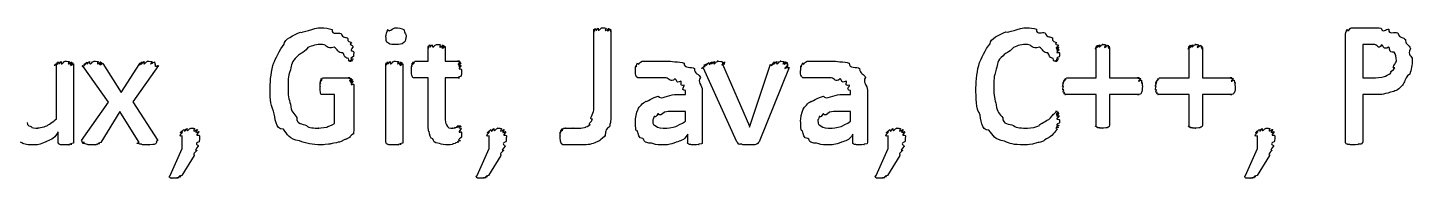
# Model space of a CAD drawing. Header units: millimetres. Extents: x 0 to 216, y 0 to 279.
# Drawn here: x 82.44 to 111.68, y 214.69 to 217.86 of the extents above; entities that cross this region are included whole.
import ezdxf

# ---------------------------------------------------------------- set-up
doc = ezdxf.new("R2010")
doc.units = ezdxf.units.MM
doc.layers.get('0').update_dxf_attribs({"linetype": 'CONTINUOUS'})

msp = doc.modelspace()

# ---------------------------------------------------------------- linework, layer by layer
at = {"color": 0}
for p, q in [((110.392, 217.86), (110.883, 217.86)), ((90.4325, 217.683), (90.4325, 217.683)), ((94.3942, 216.123), (94.3942, 217.804)), ((94.7579, 217.799), (94.7579, 216.035)), ((110.271, 215.451), (110.271, 217.722)), ((89.3258, 217.341), (89.3258, 217.341)), ((90.8981, 217.154), (90.8981, 217.463)), ((91.2566, 217.463), (91.2566, 217.154)), ((105.009, 216.801), (105.009, 217.446)), ((105.29, 217.446), (105.29, 216.801)), ((106.969, 216.801), (106.969, 217.446)), ((107.25, 217.446), (107.25, 216.801)), ((110.888, 217.507), (110.634, 217.507)), ((110.634, 217.507), (110.634, 216.801)), ((83.0531, 215.941), (83.0531, 217.099)), ((83.4111, 217.099), (83.4111, 215.445)), ((84.1484, 216.289), (83.6027, 217.06)), ((84.0274, 217.104), (84.4187, 216.493)), ((84.4187, 216.493), (84.8099, 217.104)), ((85.2068, 217.06), (84.661, 216.294)), ((90.0081, 215.445), (90.0081, 217.099)), ((90.3661, 217.099), (90.3661, 215.445)), ((90.6226, 217.154), (90.8981, 217.154)), ((91.2566, 217.154), (91.5596, 217.154)), ((97.4178, 215.456), (96.7066, 217.022)), ((97.1144, 217.093), (97.6824, 215.781)), ((97.6933, 215.781), (98.1287, 217.093)), ((98.5202, 217.022), (97.8916, 215.456)), ((98.4871, 217.099), (98.4871, 217.099)), ((111.345, 217.165), (111.345, 217.165)), ((111.682, 217.193), (111.682, 217.193)), ((88.67, 216.801), (89.2433, 216.801)), ((90.8981, 216.801), (90.617, 216.801)), ((90.8981, 215.908), (90.8981, 216.801)), ((91.5596, 216.801), (91.2566, 216.801)), ((91.2566, 216.801), (91.2566, 216.029)), ((104.386, 216.801), (105.009, 216.801)), ((105.29, 216.801), (105.913, 216.801)), ((106.346, 216.801), (106.969, 216.801)), ((107.25, 216.801), (107.873, 216.801)), ((110.634, 216.801), (110.883, 216.801)), ((88.918, 216.449), (88.6478, 216.449)), ((88.918, 215.837), (88.918, 216.449)), ((89.3258, 216.663), (89.3258, 215.704)), ((96.1044, 216.449), (96.3306, 216.449)), ((96.3306, 216.449), (96.3306, 216.537)), ((96.6886, 216.542), (96.6886, 215.445)), ((99.5923, 216.449), (99.8181, 216.449)), ((99.8181, 216.449), (99.8181, 216.537)), ((100.177, 216.542), (100.177, 215.445)), ((105.009, 216.449), (104.386, 216.449)), ((105.009, 215.798), (105.009, 216.449)), ((105.913, 216.449), (105.29, 216.449)), ((105.29, 216.449), (105.29, 215.798)), ((105.985, 216.625), (105.985, 216.625)), ((106.969, 216.449), (106.346, 216.449)), ((106.969, 215.798), (106.969, 216.449)), ((107.873, 216.449), (107.25, 216.449)), ((107.25, 216.449), (107.25, 215.798)), ((107.944, 216.625), (107.944, 216.625)), ((110.883, 216.449), (110.634, 216.449)), ((110.634, 216.449), (110.634, 215.456)), ((83.5752, 215.484), (84.1484, 216.289)), ((84.3911, 216.096), (83.9833, 215.44)), ((84.799, 215.44), (84.3911, 216.096)), ((84.661, 216.294), (85.1902, 215.484)), ((96.3306, 216.096), (96.0935, 216.096)), ((96.3306, 215.886), (96.3306, 216.096)), ((99.8181, 216.096), (99.5811, 216.096)), ((99.8181, 215.886), (99.8181, 216.096)), ((104.231, 215.914), (104.231, 215.914)), ((83.0862, 215.445), (83.0862, 215.666)), ((85.707, 215.313), (85.707, 215.578)), ((86.0707, 215.578), (86.0707, 215.578)), ((91.6037, 215.66), (91.6037, 215.66)), ((92.1865, 215.313), (92.1865, 215.578)), ((92.5505, 215.578), (92.5505, 215.578)), ((96.3799, 215.445), (96.3799, 215.616)), ((97.6824, 215.781), (97.6877, 215.76)), ((97.6877, 215.76), (97.6933, 215.781)), ((99.8679, 215.445), (99.8679, 215.616)), ((100.612, 215.313), (100.612, 215.578)), ((100.976, 215.578), (100.976, 215.578)), ((108.414, 215.313), (108.414, 215.578)), ((108.778, 215.578), (108.778, 215.578)), ((85.4534, 214.745), (85.707, 215.313)), ((91.9332, 214.745), (92.1865, 215.313)), ((100.358, 214.745), (100.612, 215.313)), ((108.161, 214.745), (108.414, 215.313)), ((85.955, 215.164), (85.6961, 214.74)), ((92.4348, 215.164), (92.1755, 214.74)), ((100.86, 215.164), (100.601, 214.74)), ((108.663, 215.164), (108.403, 214.74))]:
    msp.add_line(p, q, dxfattribs=at)
for points in [[(88.2015, 217.766), (88.2371, 217.741), (88.4784, 217.86), (88.6368, 217.86)], [(88.6368, 217.86), (88.7155, 217.86), (88.798, 217.846), (88.8683, 217.821)], [(90.0522, 217.821), (90.0698, 217.741), (90.1418, 217.86), (90.2229, 217.86)], [(90.2229, 217.86), (90.231, 217.86), (90.358, 217.846), (90.3884, 217.821)], [(94.3998, 217.827), (94.4051, 217.727), (94.4178, 217.839), (94.433, 217.843)], [(94.433, 217.843), (94.4344, 217.738), (94.4658, 217.854), (94.488, 217.854)], [(94.488, 217.854), (94.4785, 217.741), (94.5388, 217.86), (94.5762, 217.86)], [(94.5762, 217.86), (94.5487, 217.86), (94.6369, 217.857), (94.6587, 217.854)], [(94.6587, 217.854), (94.5956, 217.738), (94.7043, 217.85), (94.7194, 217.843)], [(94.7194, 217.843), (94.6256, 217.727), (94.7431, 217.833), (94.7469, 217.827)], [(103.101, 217.771), (103.139, 217.741), (103.379, 217.86), (103.542, 217.86)], [(103.542, 217.86), (103.605, 217.86), (103.68, 217.848), (103.746, 217.827)], [(110.309, 217.827), (110.322, 217.741), (110.362, 217.86), (110.392, 217.86)], [(110.883, 217.86), (110.847, 217.86), (110.982, 217.857), (111.026, 217.854)], [(111.026, 217.854), (111.053, 217.734), (111.122, 217.84), (111.186, 217.827)], [(87.8597, 217.512), (87.8554, 217.62), (88.0692, 217.707), (88.2015, 217.766)], [(88.8683, 217.821), (88.8587, 217.694), (89.0062, 217.771), (89.0612, 217.738)], [(89.0612, 217.738), (89.0901, 217.631), (89.1674, 217.673), (89.2044, 217.634)], [(89.2044, 217.634), (89.1674, 217.554), (89.2722, 217.565), (89.2874, 217.54)], [(90.0081, 217.683), (90.0081, 217.69), (90.0218, 217.795), (90.0522, 217.821)], [(90.0522, 217.54), (90.0081, 217.554), (90.0081, 217.613), (90.0081, 217.683)], [(90.4325, 217.683), (90.4074, 217.558), (90.4159, 217.57), (90.3827, 217.545)], [(90.3884, 217.821), (90.4074, 217.694), (90.4325, 217.752), (90.4325, 217.683)], [(94.3942, 217.804), (94.3942, 217.712), (94.3956, 217.818), (94.3998, 217.827)], [(94.7469, 217.827), (94.754, 217.712), (94.7579, 217.81), (94.7579, 217.799)], [(102.765, 217.523), (102.76, 217.628), (102.971, 217.716), (103.101, 217.771)], [(103.746, 217.827), (103.737, 217.701), (103.872, 217.782), (103.928, 217.749)], [(103.928, 217.749), (103.969, 217.639), (104.038, 217.685), (104.082, 217.644)], [(104.082, 217.644), (104.057, 217.558), (104.156, 217.57), (104.176, 217.545)], [(110.271, 217.722), (110.271, 217.697), (110.283, 217.804), (110.309, 217.827)], [(111.186, 217.827), (111.177, 217.705), (111.31, 217.785), (111.373, 217.749)], [(111.373, 217.749), (111.424, 217.631), (111.494, 217.667), (111.538, 217.612)], [(111.538, 217.612), (111.516, 217.525), (111.621, 217.497), (111.643, 217.424)], [(87.6392, 217.121), (87.6639, 217.168), (87.763, 217.405), (87.8597, 217.512)], [(88.3613, 217.441), (88.2414, 217.3), (88.1973, 217.333), (88.1352, 217.253)], [(88.67, 217.507), (88.5391, 217.507), (88.452, 217.485), (88.3613, 217.441)], [(88.9123, 217.452), (88.7483, 217.388), (88.7649, 217.507), (88.67, 217.507)], [(89.0944, 217.331), (89.002, 217.315), (88.9811, 217.414), (88.9123, 217.452)], [(89.2157, 217.209), (89.1053, 217.227), (89.1452, 217.286), (89.0944, 217.331)], [(89.2874, 217.54), (89.1963, 217.507), (89.3106, 217.492), (89.3149, 217.463)], [(89.3149, 217.463), (89.2073, 217.333), (89.3258, 217.396), (89.3258, 217.341)], [(89.3258, 217.341), (89.3258, 217.245), (89.323, 217.278), (89.3202, 217.253)], [(90.2173, 217.507), (90.0659, 217.507), (90.0811, 217.518), (90.0522, 217.54)], [(90.3827, 217.545), (90.3457, 217.507), (90.2974, 217.507), (90.2173, 217.507)], [(90.8981, 217.463), (90.8981, 217.363), (90.8995, 217.471), (90.9038, 217.479)], [(90.9038, 217.479), (90.9091, 217.377), (90.9204, 217.492), (90.9313, 217.496)], [(90.9313, 217.496), (90.9341, 217.386), (90.9645, 217.501), (90.9863, 217.501)], [(90.9863, 217.501), (90.9821, 217.388), (91.0414, 217.507), (91.0745, 217.507)], [(91.0745, 217.507), (91.0526, 217.507), (91.1408, 217.504), (91.1627, 217.501)], [(91.1627, 217.501), (91.0992, 217.386), (91.2068, 217.498), (91.2178, 217.496)], [(91.2178, 217.496), (91.1257, 217.377), (91.2414, 217.486), (91.2453, 217.479)], [(91.2453, 217.479), (91.1366, 217.363), (91.2566, 217.466), (91.2566, 217.463)], [(102.544, 217.127), (102.569, 217.176), (102.668, 217.416), (102.765, 217.523)], [(103.04, 217.27), (102.904, 217.157), (102.93, 217.102), (102.897, 216.989)], [(103.261, 217.446), (103.146, 217.308), (103.102, 217.347), (103.04, 217.27)], [(103.553, 217.507), (103.437, 217.507), (103.349, 217.486), (103.261, 217.446)], [(103.806, 217.452), (103.642, 217.388), (103.652, 217.507), (103.553, 217.507)], [(103.983, 217.331), (103.9, 217.315), (103.875, 217.414), (103.806, 217.452)], [(104.098, 217.209), (103.995, 217.227), (104.03, 217.286), (103.983, 217.331)], [(104.176, 217.545), (104.094, 217.507), (104.205, 217.501), (104.209, 217.49)], [(104.209, 217.49), (104.101, 217.366), (104.215, 217.466), (104.22, 217.452)], [(104.22, 217.452), (104.109, 217.337), (104.225, 217.419), (104.225, 217.396)], [(104.225, 217.396), (104.112, 217.297), (104.231, 217.355), (104.231, 217.331)], [(104.231, 217.331), (104.231, 217.238), (104.228, 217.27), (104.225, 217.248)], [(105.009, 217.446), (104.968, 217.355), (105.011, 217.46), (105.015, 217.468)], [(105.015, 217.468), (104.979, 217.375), (105.029, 217.486), (105.037, 217.49)], [(105.037, 217.49), (104.998, 217.381), (105.062, 217.497), (105.081, 217.501)], [(105.081, 217.501), (105.034, 217.388), (105.121, 217.507), (105.147, 217.507)], [(105.147, 217.507), (105.089, 217.507), (105.198, 217.504), (105.213, 217.501)], [(105.213, 217.501), (105.122, 217.381), (105.246, 217.493), (105.257, 217.49)], [(105.257, 217.49), (105.263, 217.375), (105.275, 217.479), (105.279, 217.468)], [(105.279, 217.468), (105.274, 217.355), (105.29, 217.453), (105.29, 217.446)], [(106.969, 217.446), (106.928, 217.355), (106.97, 217.46), (106.974, 217.468)], [(106.974, 217.468), (106.939, 217.375), (106.988, 217.486), (106.996, 217.49)], [(106.996, 217.49), (106.958, 217.381), (107.021, 217.497), (107.041, 217.501)], [(107.041, 217.501), (106.994, 217.388), (107.08, 217.507), (107.107, 217.507)], [(107.107, 217.507), (107.049, 217.507), (107.158, 217.504), (107.173, 217.501)], [(107.173, 217.501), (107.082, 217.381), (107.206, 217.493), (107.217, 217.49)], [(107.217, 217.49), (107.223, 217.375), (107.235, 217.479), (107.239, 217.468)], [(107.239, 217.468), (107.234, 217.355), (107.25, 217.453), (107.25, 217.446)], [(111.031, 217.496), (110.965, 217.388), (110.935, 217.507), (110.888, 217.507)], [(111.18, 217.452), (111.064, 217.377), (111.082, 217.492), (111.031, 217.496)], [(111.296, 217.347), (111.16, 217.331), (111.227, 217.43), (111.18, 217.452)], [(111.345, 217.165), (111.34, 217.234), (111.329, 217.299), (111.296, 217.347)], [(111.643, 217.424), (111.563, 217.264), (111.682, 217.277), (111.682, 217.193)], [(83.0531, 217.099), (82.9374, 217.007), (83.0545, 217.113), (83.0584, 217.121)], [(83.0584, 217.121), (83.0654, 217.022), (83.0763, 217.133), (83.0915, 217.138)], [(83.0915, 217.138), (83.0943, 217.033), (83.1247, 217.148), (83.1465, 217.148)], [(83.1465, 217.148), (83.1384, 217.036), (83.1977, 217.154), (83.2347, 217.154)], [(83.2347, 217.154), (83.2086, 217.154), (83.2954, 217.151), (83.3176, 217.148)], [(83.3176, 217.148), (83.2527, 217.033), (83.3561, 217.144), (83.367, 217.138)], [(83.367, 217.138), (83.2788, 217.022), (83.3921, 217.128), (83.4002, 217.121)], [(83.4002, 217.121), (83.2926, 217.007), (83.4111, 217.106), (83.4111, 217.099)], [(83.6747, 217.104), (83.5614, 217.013), (83.6799, 217.124), (83.6909, 217.132)], [(83.6027, 217.06), (83.5614, 216.991), (83.6747, 217.093), (83.6747, 217.104)], [(83.6909, 217.132), (83.6993, 217.033), (83.7198, 217.148), (83.7463, 217.148)], [(83.7463, 217.148), (83.7516, 217.036), (83.8041, 217.154), (83.8454, 217.154)], [(83.8454, 217.154), (83.8288, 217.154), (83.9114, 217.151), (83.9336, 217.148)], [(83.9336, 217.148), (83.8729, 217.033), (83.972, 217.146), (83.9833, 217.143)], [(83.9833, 217.143), (83.8951, 217.025), (84.0024, 217.133), (84.0109, 217.127)], [(84.0109, 217.127), (83.9089, 217.013), (84.0232, 217.115), (84.0274, 217.104)], [(84.8099, 217.104), (84.7947, 217.011), (84.8222, 217.118), (84.8265, 217.127)], [(84.8265, 217.127), (84.806, 217.025), (84.8431, 217.139), (84.854, 217.143)], [(84.854, 217.143), (84.8279, 217.033), (84.879, 217.148), (84.8981, 217.148)], [(84.8981, 217.148), (84.8678, 217.036), (84.9478, 217.154), (84.981, 217.154)], [(84.981, 217.154), (84.9383, 217.154), (85.047, 217.151), (85.0692, 217.148)], [(85.0692, 217.148), (84.9824, 217.033), (85.1076, 217.144), (85.1186, 217.138)], [(85.1186, 217.138), (85.1256, 217.018), (85.138, 217.118), (85.1352, 217.104)], [(85.1352, 217.104), (85.1214, 216.991), (85.1588, 217.078), (85.2068, 217.06)], [(87.5619, 216.603), (87.5619, 216.742), (87.5866, 216.966), (87.6392, 217.121)], [(87.9919, 216.972), (87.9327, 216.808), (87.9422, 216.749), (87.9422, 216.625)], [(88.1352, 217.253), (87.9987, 217.143), (88.0251, 217.083), (87.9919, 216.972)], [(89.2761, 217.154), (89.1632, 217.154), (89.2447, 217.172), (89.2157, 217.209)], [(89.2983, 217.165), (89.1826, 217.154), (89.2831, 217.154), (89.2761, 217.154)], [(89.3149, 217.198), (89.1963, 217.168), (89.305, 217.172), (89.2983, 217.165)], [(89.3202, 217.253), (89.2044, 217.198), (89.3177, 217.212), (89.3149, 217.198)], [(90.0081, 217.099), (90.0081, 217.007), (90.0095, 217.113), (90.0134, 217.121)], [(90.0134, 217.121), (90.019, 217.022), (90.0299, 217.133), (90.0409, 217.138)], [(90.0409, 217.138), (90.0437, 217.033), (90.074, 217.148), (90.0963, 217.148)], [(90.0963, 217.148), (90.092, 217.036), (90.1513, 217.154), (90.1845, 217.154)], [(90.1845, 217.154), (90.1622, 217.154), (90.2504, 217.151), (90.2727, 217.148)], [(90.2727, 217.148), (90.2092, 217.033), (90.3168, 217.144), (90.3277, 217.138)], [(90.3277, 217.138), (90.2353, 217.022), (90.351, 217.128), (90.3552, 217.121)], [(90.3552, 217.121), (90.2462, 217.007), (90.3661, 217.106), (90.3661, 217.099)], [(90.5454, 216.978), (90.5454, 216.951), (90.5468, 217.038), (90.551, 217.06)], [(90.5619, 216.84), (90.5454, 216.856), (90.5454, 216.914), (90.5454, 216.978)], [(90.551, 217.06), (90.5524, 216.995), (90.5577, 217.1), (90.5619, 217.115)], [(90.5619, 217.115), (90.5633, 217.025), (90.5757, 217.139), (90.5838, 217.143)], [(90.5838, 217.143), (90.5813, 217.036), (90.6074, 217.154), (90.6226, 217.154)], [(91.5596, 217.154), (91.4633, 217.154), (91.5719, 217.15), (91.5762, 217.143)], [(91.5762, 217.143), (91.4742, 217.025), (91.5885, 217.129), (91.5928, 217.115)], [(91.5928, 217.115), (91.4823, 216.995), (91.598, 217.083), (91.598, 217.06)], [(91.598, 217.06), (91.4852, 216.951), (91.6037, 217.011), (91.6037, 216.978)], [(91.6037, 216.978), (91.6037, 216.856), (91.5995, 216.869), (91.5928, 216.84)], [(95.2775, 216.956), (95.2775, 216.947), (95.2789, 217.033), (95.2832, 217.055)], [(95.2832, 217.055), (95.2885, 216.991), (95.3022, 217.099), (95.3216, 217.121)], [(95.3216, 217.121), (95.3244, 217.036), (95.3714, 217.154), (95.4155, 217.154)], [(95.4155, 217.154), (95.4126, 217.154), (95.5104, 217.154), (95.5696, 217.154)], [(95.5696, 217.154), (95.5312, 217.154), (95.691, 217.154), (95.7573, 217.154)], [(95.7573, 217.154), (95.7848, 217.154), (95.8963, 217.154), (95.9665, 217.154)], [(95.9665, 217.154), (95.9859, 217.154), (96.2106, 217.14), (96.3027, 217.115)], [(96.3027, 217.115), (96.2875, 216.984), (96.4681, 217.051), (96.5232, 217)], [(96.5232, 217), (96.5193, 216.881), (96.6241, 216.884), (96.6502, 216.807)], [(96.7066, 217.022), (96.6184, 216.963), (96.7423, 217.049), (96.7398, 217.06)], [(96.7341, 217.083), (96.7285, 216.995), (96.7479, 217.095), (96.7782, 217.099)], [(96.7398, 217.06), (96.7285, 216.984), (96.7341, 217.078), (96.7341, 217.083)], [(96.7782, 217.099), (96.7574, 217.011), (96.7948, 217.118), (96.828, 217.127)], [(96.828, 217.127), (96.8237, 217.025), (96.883, 217.139), (96.8939, 217.143)], [(96.8939, 217.143), (96.8498, 217.033), (96.9243, 217.148), (96.9437, 217.148)], [(96.9437, 217.148), (96.8897, 217.036), (96.9906, 217.154), (97.0209, 217.154)], [(97.0209, 217.154), (96.956, 217.154), (97.0869, 217.151), (97.1091, 217.148)], [(97.1367, 217.121), (97.0926, 217.007), (97.1063, 217.104), (97.1144, 217.093)], [(97.1091, 217.148), (97.1173, 217.033), (97.1476, 217.144), (97.1585, 217.138)], [(97.1585, 217.138), (97.1391, 217.022), (97.1614, 217.128), (97.1367, 217.121)], [(98.1287, 217.093), (98.1576, 217.007), (98.1756, 217.113), (98.1837, 217.121)], [(98.1837, 217.121), (98.1728, 217.022), (98.2003, 217.133), (98.2116, 217.138)], [(98.2116, 217.138), (98.195, 217.033), (98.2391, 217.148), (98.261, 217.148)], [(98.261, 217.148), (98.2391, 217.036), (98.3107, 217.154), (98.3439, 217.154)], [(98.3439, 217.154), (98.3008, 217.154), (98.3961, 217.151), (98.4155, 217.148)], [(98.4155, 217.148), (98.3382, 217.033), (98.4483, 217.146), (98.4596, 217.143)], [(98.4596, 217.143), (98.3601, 217.025), (98.4772, 217.133), (98.4814, 217.127)], [(98.4761, 217.049), (98.3601, 216.958), (98.4899, 217.033), (98.5202, 217.022)], [(98.4814, 217.066), (98.4814, 216.974), (98.4786, 217.056), (98.4761, 217.049)], [(98.4814, 217.127), (98.4843, 217.011), (98.4871, 217.11), (98.4871, 217.099)], [(98.4871, 217.083), (98.4843, 216.984), (98.4843, 217.073), (98.4814, 217.066)], [(98.4871, 217.099), (98.4843, 216.995), (98.4871, 217.089), (98.4871, 217.083)], [(98.7654, 216.956), (98.7654, 216.947), (98.7668, 217.033), (98.7707, 217.055)], [(98.7707, 217.055), (98.7764, 216.991), (98.7901, 217.099), (98.8095, 217.121)], [(98.8095, 217.121), (98.8123, 217.036), (98.8589, 217.154), (98.903, 217.154)], [(98.903, 217.154), (98.9005, 217.154), (98.9983, 217.154), (99.0575, 217.154)], [(99.0575, 217.154), (99.0191, 217.154), (99.1789, 217.154), (99.2449, 217.154)], [(99.2449, 217.154), (99.2724, 217.154), (99.3842, 217.154), (99.4544, 217.154)], [(99.4544, 217.154), (99.4738, 217.154), (99.6982, 217.14), (99.7906, 217.115)], [(99.7906, 217.115), (99.7754, 216.984), (99.9561, 217.051), (100.011, 217)], [(100.011, 217), (100.007, 216.881), (100.112, 216.884), (100.138, 216.807)], [(102.467, 216.592), (102.467, 216.746), (102.491, 216.972), (102.544, 217.127)], [(102.897, 216.989), (102.838, 216.815), (102.847, 216.753), (102.847, 216.614)], [(104.176, 217.154), (104.057, 217.154), (104.132, 217.172), (104.098, 217.209)], [(104.198, 217.165), (104.083, 217.154), (104.182, 217.154), (104.176, 217.154)], [(104.214, 217.198), (104.098, 217.168), (104.205, 217.172), (104.198, 217.165)], [(104.225, 217.248), (104.109, 217.198), (104.221, 217.212), (104.214, 217.198)], [(111.23, 216.9), (111.181, 216.9), (111.293, 216.972), (111.312, 217.016)], [(111.312, 217.016), (111.221, 216.991), (111.345, 217.113), (111.345, 217.165)], [(111.682, 217.193), (111.682, 217.066), (111.662, 216.975), (111.627, 216.884)], [(88.6202, 216.702), (88.6231, 216.643), (88.6273, 216.746), (88.6312, 216.757)], [(88.6202, 216.625), (88.6202, 216.595), (88.6202, 216.68), (88.6202, 216.702)], [(88.6312, 216.757), (88.6312, 216.669), (88.6382, 216.782), (88.6425, 216.79)], [(88.6425, 216.79), (88.6425, 216.683), (88.6587, 216.801), (88.67, 216.801)], [(89.2433, 216.801), (89.1604, 216.801), (89.2598, 216.797), (89.2708, 216.79)], [(89.2708, 216.79), (89.1826, 216.672), (89.2898, 216.779), (89.2983, 216.768)], [(89.2983, 216.768), (89.1963, 216.654), (89.3106, 216.747), (89.3149, 216.73)], [(89.3149, 216.73), (89.2073, 216.616), (89.3258, 216.688), (89.3258, 216.663)], [(90.617, 216.801), (90.5701, 216.801), (90.5757, 216.814), (90.5619, 216.84)], [(91.5928, 216.84), (91.4714, 216.801), (91.5734, 216.801), (91.5596, 216.801)], [(95.2775, 216.89), (95.2775, 216.881), (95.2775, 216.934), (95.2775, 216.956)], [(95.2941, 216.84), (95.2803, 216.841), (95.2803, 216.87), (95.2775, 216.89)], [(95.3163, 216.812), (95.2955, 216.815), (95.3011, 216.829), (95.2941, 216.84)], [(95.3438, 216.801), (95.3107, 216.801), (95.323, 216.804), (95.3163, 216.812)], [(95.4155, 216.801), (95.3354, 216.801), (95.3576, 216.801), (95.3438, 216.801)], [(95.5368, 216.801), (95.4017, 216.801), (95.4486, 216.801), (95.4155, 216.801)], [(95.7019, 216.801), (95.6151, 216.801), (95.5834, 216.801), (95.5368, 216.801)], [(95.9224, 216.801), (95.7432, 216.801), (95.7682, 216.801), (95.7019, 216.801)], [(96.1101, 216.785), (96.0162, 216.683), (95.9954, 216.801), (95.9224, 216.801)], [(96.2367, 216.735), (96.1182, 216.661), (96.1609, 216.774), (96.1101, 216.785)], [(96.3083, 216.652), (96.1842, 216.616), (96.2699, 216.713), (96.2367, 216.735)], [(96.6502, 216.807), (96.5701, 216.727), (96.6886, 216.642), (96.6886, 216.542)], [(98.7654, 216.89), (98.7654, 216.881), (98.7654, 216.934), (98.7654, 216.956)], [(98.782, 216.84), (98.7683, 216.841), (98.7683, 216.87), (98.7654, 216.89)], [(98.8039, 216.812), (98.7834, 216.815), (98.7887, 216.829), (98.782, 216.84)], [(98.8314, 216.801), (98.7986, 216.801), (98.8109, 216.804), (98.8039, 216.812)], [(98.903, 216.801), (98.8233, 216.801), (98.8452, 216.801), (98.8314, 216.801)], [(99.0244, 216.801), (98.8893, 216.801), (98.9362, 216.801), (98.903, 216.801)], [(99.1898, 216.801), (99.103, 216.801), (99.0713, 216.801), (99.0244, 216.801)], [(99.4103, 216.801), (99.2311, 216.801), (99.2558, 216.801), (99.1898, 216.801)], [(99.5976, 216.785), (99.5041, 216.683), (99.4833, 216.801), (99.4103, 216.801)], [(99.7246, 216.735), (99.6061, 216.661), (99.6488, 216.774), (99.5976, 216.785)], [(99.7962, 216.652), (99.6721, 216.616), (99.7574, 216.713), (99.7246, 216.735)], [(100.138, 216.807), (100.058, 216.727), (100.177, 216.642), (100.177, 216.542)], [(104.315, 216.625), (104.271, 216.595), (104.316, 216.68), (104.32, 216.702)], [(104.32, 216.702), (104.278, 216.639), (104.328, 216.742), (104.337, 216.757)], [(104.337, 216.757), (104.293, 216.669), (104.351, 216.782), (104.359, 216.79)], [(104.359, 216.79), (104.307, 216.683), (104.375, 216.801), (104.386, 216.801)], [(105.913, 216.801), (105.817, 216.801), (105.932, 216.797), (105.941, 216.79)], [(105.941, 216.79), (105.832, 216.669), (105.955, 216.771), (105.963, 216.757)], [(105.963, 216.757), (105.964, 216.639), (105.975, 216.724), (105.979, 216.702)], [(105.979, 216.702), (105.971, 216.595), (105.985, 216.654), (105.985, 216.625)], [(106.274, 216.625), (106.23, 216.595), (106.276, 216.68), (106.28, 216.702)], [(106.28, 216.702), (106.237, 216.639), (106.288, 216.742), (106.297, 216.757)], [(106.297, 216.757), (106.252, 216.669), (106.31, 216.782), (106.318, 216.79)], [(106.318, 216.79), (106.266, 216.683), (106.335, 216.801), (106.346, 216.801)], [(107.873, 216.801), (107.776, 216.801), (107.892, 216.797), (107.9, 216.79)], [(107.9, 216.79), (107.792, 216.669), (107.914, 216.771), (107.922, 216.757)], [(107.922, 216.757), (107.924, 216.639), (107.935, 216.724), (107.939, 216.702)], [(107.939, 216.702), (107.931, 216.595), (107.944, 216.654), (107.944, 216.625)], [(110.883, 216.801), (110.88, 216.801), (111.037, 216.809), (111.092, 216.829)], [(111.092, 216.829), (111.108, 216.837), (111.192, 216.87), (111.23, 216.9)], [(111.627, 216.884), (111.49, 216.764), (111.538, 216.713), (111.472, 216.647)], [(87.6335, 216.101), (87.5619, 216.25), (87.5619, 216.418), (87.5619, 216.603)], [(87.9422, 216.625), (87.9327, 216.422), (87.9588, 216.355), (87.9919, 216.245)], [(88.6259, 216.487), (88.6202, 216.504), (88.6202, 216.561), (88.6202, 216.625)], [(88.6478, 216.449), (88.6312, 216.449), (88.6326, 216.461), (88.6259, 216.487)], [(95.498, 216.311), (95.4938, 216.286), (95.6539, 216.393), (95.7573, 216.415)], [(95.7573, 216.415), (95.8176, 216.33), (95.975, 216.449), (96.1044, 216.449)], [(96.3306, 216.537), (96.2145, 216.551), (96.3221, 216.619), (96.3083, 216.652)], [(98.9859, 216.311), (98.9817, 216.286), (99.1415, 216.393), (99.2449, 216.415)], [(99.2449, 216.415), (99.3055, 216.33), (99.4625, 216.449), (99.5923, 216.449)], [(99.8181, 216.537), (99.7024, 216.551), (99.81, 216.619), (99.7962, 216.652)], [(102.538, 216.074), (102.467, 216.113), (102.467, 216.396), (102.467, 216.592)], [(102.847, 216.614), (102.838, 216.415), (102.864, 216.344), (102.897, 216.233)], [(104.32, 216.548), (104.271, 216.537), (104.315, 216.595), (104.315, 216.625)], [(104.337, 216.493), (104.278, 216.493), (104.323, 216.525), (104.32, 216.548)], [(104.359, 216.46), (104.293, 216.462), (104.344, 216.478), (104.337, 216.493)], [(104.386, 216.449), (104.307, 216.449), (104.366, 216.451), (104.359, 216.46)], [(105.935, 216.46), (105.814, 216.449), (105.92, 216.449), (105.913, 216.449)], [(105.963, 216.493), (105.949, 216.462), (105.946, 216.466), (105.935, 216.46)], [(105.979, 216.548), (105.964, 216.493), (105.97, 216.506), (105.963, 216.493)], [(105.985, 216.625), (105.971, 216.537), (105.982, 216.57), (105.979, 216.548)], [(106.28, 216.548), (106.23, 216.537), (106.274, 216.595), (106.274, 216.625)], [(106.297, 216.493), (106.237, 216.493), (106.282, 216.525), (106.28, 216.548)], [(106.318, 216.46), (106.252, 216.462), (106.303, 216.478), (106.297, 216.493)], [(106.346, 216.449), (106.266, 216.449), (106.325, 216.451), (106.318, 216.46)], [(107.895, 216.46), (107.774, 216.449), (107.88, 216.449), (107.873, 216.449)], [(107.922, 216.493), (107.909, 216.462), (107.906, 216.466), (107.895, 216.46)], [(107.939, 216.548), (107.924, 216.493), (107.929, 216.506), (107.922, 216.493)], [(107.944, 216.625), (107.931, 216.537), (107.942, 216.57), (107.939, 216.548)], [(111.224, 216.498), (111.045, 216.449), (111.015, 216.449), (110.883, 216.449)], [(111.472, 216.647), (111.358, 216.517), (111.324, 216.534), (111.224, 216.498)], [(87.8431, 215.721), (87.6572, 215.717), (87.6804, 215.954), (87.6335, 216.101)], [(87.9919, 216.245), (87.9987, 216.087), (88.0692, 216.046), (88.1242, 215.969)], [(94.3723, 215.93), (94.2756, 215.915), (94.3942, 216.042), (94.3942, 216.123)], [(95.2775, 215.897), (95.2775, 215.937), (95.2955, 216.069), (95.3326, 216.14)], [(95.3326, 216.14), (95.3548, 216.195), (95.4278, 216.267), (95.498, 216.311)], [(96.0935, 216.096), (95.9788, 216.096), (95.9474, 216.09), (95.8896, 216.079)], [(98.7654, 215.897), (98.7654, 215.937), (98.7834, 216.069), (98.8205, 216.14)], [(98.8205, 216.14), (98.8427, 216.195), (98.9157, 216.267), (98.9859, 216.311)], [(99.5811, 216.096), (99.4668, 216.096), (99.435, 216.09), (99.3771, 216.079)], [(102.897, 216.233), (102.904, 216.081), (102.975, 216.037), (103.034, 215.963)], [(104.104, 216.04), (104.061, 215.977), (104.162, 216.096), (104.181, 216.096)], [(104.181, 216.096), (104.09, 216.096), (104.199, 216.092), (104.203, 216.085)], [(104.203, 216.085), (104.101, 215.966), (104.215, 216.071), (104.22, 216.057)], [(82.4301, 215.859), (82.4301, 215.783), (82.4865, 215.792), (82.5239, 215.771)], [(82.8492, 215.792), (82.8629, 215.809), (82.9786, 215.875), (83.0531, 215.941)], [(88.1242, 215.969), (88.1133, 215.82), (88.2509, 215.838), (88.3281, 215.798)], [(88.3281, 215.798), (88.3846, 215.743), (88.4908, 215.743), (88.5871, 215.743)], [(88.7582, 215.765), (88.7705, 215.776), (88.8697, 215.806), (88.918, 215.837)], [(90.9204, 215.677), (90.8981, 215.646), (90.8981, 215.82), (90.8981, 215.908)], [(91.2566, 216.029), (91.2537, 215.838), (91.2675, 215.862), (91.2894, 215.815)], [(91.2894, 215.815), (91.3021, 215.743), (91.3585, 215.743), (91.4217, 215.743)], [(94.2287, 215.76), (94.2026, 215.765), (94.295, 215.789), (94.3169, 215.815)], [(94.3169, 215.815), (94.2509, 215.82), (94.361, 215.882), (94.3723, 215.93)], [(94.7579, 216.035), (94.754, 215.842), (94.7469, 215.85), (94.7251, 215.771)], [(95.3163, 215.682), (95.2775, 215.646), (95.2775, 215.816), (95.2775, 215.897)], [(95.6691, 215.985), (95.6373, 215.882), (95.6412, 215.937), (95.6412, 215.908)], [(95.6412, 215.908), (95.6373, 215.801), (95.6649, 215.816), (95.7132, 215.787)], [(95.7516, 216.046), (95.6744, 215.93), (95.6867, 216.01), (95.6691, 215.985)], [(95.8896, 216.079), (95.7474, 215.959), (95.7873, 216.06), (95.7516, 216.046)], [(96.1319, 215.776), (96.1443, 215.79), (96.26, 215.838), (96.3306, 215.886)], [(98.8039, 215.682), (98.7654, 215.646), (98.7654, 215.816), (98.7654, 215.897)], [(99.1567, 215.985), (99.1249, 215.882), (99.1291, 215.937), (99.1291, 215.908)], [(99.1291, 215.908), (99.1249, 215.801), (99.1528, 215.816), (99.2008, 215.787)], [(99.2396, 216.046), (99.1623, 215.93), (99.1747, 216.01), (99.1567, 215.985)], [(99.3771, 216.079), (99.2353, 215.959), (99.2752, 216.06), (99.2396, 216.046)], [(99.6199, 215.776), (99.6322, 215.79), (99.7479, 215.838), (99.8181, 215.886)], [(102.742, 215.699), (102.562, 215.699), (102.585, 215.926), (102.538, 216.074)], [(103.034, 215.963), (103.025, 215.816), (103.172, 215.834), (103.261, 215.798)], [(103.261, 215.798), (103.318, 215.743), (103.448, 215.743), (103.558, 215.743)], [(103.558, 215.743), (103.642, 215.743), (103.736, 215.761), (103.806, 215.798)], [(103.806, 215.798), (103.782, 215.816), (103.934, 215.875), (103.983, 215.919)], [(103.983, 215.919), (103.999, 215.904), (104.074, 216.003), (104.104, 216.04)], [(104.22, 215.798), (104.105, 215.765), (104.215, 215.771), (104.209, 215.76)], [(104.22, 216.057), (104.109, 215.941), (104.225, 216.027), (104.225, 216.002)], [(104.225, 215.848), (104.109, 215.794), (104.223, 215.812), (104.22, 215.798)], [(104.225, 216.002), (104.112, 215.893), (104.231, 215.95), (104.231, 215.914)], [(104.231, 215.914), (104.231, 215.831), (104.228, 215.865), (104.225, 215.848)], [(105.015, 215.776), (104.968, 215.772), (105.009, 215.79), (105.009, 215.798)], [(105.29, 215.798), (105.274, 215.772), (105.286, 215.783), (105.279, 215.776)], [(106.974, 215.776), (106.928, 215.772), (106.969, 215.79), (106.969, 215.798)], [(107.25, 215.798), (107.234, 215.772), (107.246, 215.783), (107.239, 215.776)], [(82.5239, 215.771), (82.5031, 215.743), (82.6036, 215.743), (82.6562, 215.743)], [(82.6562, 215.743), (82.6202, 215.743), (82.7857, 215.76), (82.8492, 215.792)], [(83.0862, 215.666), (82.9882, 215.478), (82.9098, 215.5), (82.8216, 215.456)], [(85.707, 215.578), (85.5927, 215.551), (85.7084, 215.644), (85.7127, 215.666)], [(85.7127, 215.666), (85.6036, 215.596), (85.7306, 215.704), (85.7458, 215.715)], [(85.7458, 215.715), (85.7539, 215.617), (85.7843, 215.733), (85.8061, 215.737)], [(85.8061, 215.737), (85.798, 215.624), (85.8559, 215.743), (85.889, 215.743)], [(85.889, 215.743), (85.8615, 215.743), (85.9441, 215.74), (85.9663, 215.737)], [(85.9663, 215.737), (85.9084, 215.617), (86.0118, 215.726), (86.0266, 215.715)], [(86.0266, 215.715), (85.9384, 215.596), (86.0517, 215.688), (86.0598, 215.666)], [(86.0598, 215.666), (85.9525, 215.551), (86.0707, 215.614), (86.0707, 215.578)], [(86.0707, 215.578), (86.0707, 215.47), (86.0668, 215.492), (86.0598, 215.456)], [(88.1793, 215.473), (87.9588, 215.503), (87.9341, 215.614), (87.8431, 215.721)], [(88.5871, 215.743), (88.5349, 215.743), (88.6989, 215.75), (88.7582, 215.765)], [(89.2485, 215.555), (89.1233, 215.481), (89.1727, 215.517), (89.1219, 215.495)], [(89.3092, 215.616), (89.1893, 215.518), (89.2817, 215.573), (89.2485, 215.555)], [(89.3258, 215.704), (89.3258, 215.567), (89.3202, 215.641), (89.3092, 215.616)], [(90.9973, 215.517), (90.9313, 215.518), (90.938, 215.614), (90.9204, 215.677)], [(91.1352, 215.418), (91.0001, 215.43), (91.0332, 215.473), (90.9973, 215.517)], [(91.4217, 215.743), (91.386, 215.743), (91.4619, 215.744), (91.477, 215.748)], [(91.477, 215.748), (91.4164, 215.754), (91.5046, 215.761), (91.5155, 215.765)], [(91.5155, 215.765), (91.4411, 215.765), (91.5402, 215.777), (91.5487, 215.781)], [(91.5487, 215.781), (91.4605, 215.776), (91.5681, 215.792), (91.5762, 215.792)], [(91.5762, 215.792), (91.4714, 215.776), (91.5829, 215.79), (91.5871, 215.787)], [(91.5871, 215.787), (91.4784, 215.772), (91.5928, 215.781), (91.5928, 215.771)], [(91.598, 215.544), (91.4784, 215.463), (91.5871, 215.492), (91.5762, 215.478)], [(91.5928, 215.771), (91.4823, 215.754), (91.598, 215.75), (91.598, 215.732)], [(91.598, 215.732), (91.4852, 215.599), (91.6037, 215.689), (91.6037, 215.66)], [(91.6037, 215.66), (91.6037, 215.523), (91.6009, 215.573), (91.598, 215.544)], [(92.1865, 215.578), (92.0722, 215.551), (92.1879, 215.644), (92.1921, 215.666)], [(92.1921, 215.666), (92.0831, 215.596), (92.2101, 215.704), (92.2253, 215.715)], [(92.2253, 215.715), (92.2334, 215.617), (92.2637, 215.733), (92.286, 215.737)], [(92.286, 215.737), (92.2775, 215.624), (92.3354, 215.743), (92.3685, 215.743)], [(92.3685, 215.743), (92.341, 215.743), (92.4235, 215.74), (92.4458, 215.737)], [(92.4458, 215.737), (92.3879, 215.617), (92.4913, 215.726), (92.5064, 215.715)], [(92.5064, 215.715), (92.4183, 215.596), (92.5311, 215.688), (92.5393, 215.666)], [(92.5393, 215.666), (92.432, 215.551), (92.5505, 215.614), (92.5505, 215.578)], [(92.5505, 215.578), (92.5505, 215.47), (92.5463, 215.492), (92.5393, 215.456)], [(93.6886, 215.655), (93.6914, 215.588), (93.6971, 215.693), (93.7052, 215.704)], [(93.6886, 215.578), (93.6886, 215.547), (93.6886, 215.635), (93.6886, 215.655)], [(93.6886, 215.511), (93.6886, 215.489), (93.6886, 215.551), (93.6886, 215.578)], [(93.6995, 215.462), (93.6914, 215.452), (93.6914, 215.492), (93.6886, 215.511)], [(93.7052, 215.704), (93.7066, 215.614), (93.7189, 215.728), (93.7274, 215.732)], [(93.7274, 215.732), (93.7218, 215.624), (93.7451, 215.743), (93.7602, 215.743)], [(93.7602, 215.743), (93.7465, 215.743), (93.7853, 215.743), (93.8043, 215.743)], [(93.8043, 215.743), (93.7839, 215.743), (93.8445, 215.743), (93.8706, 215.743)], [(93.8706, 215.743), (93.8389, 215.743), (93.9313, 215.743), (93.9641, 215.743)], [(93.9641, 215.743), (93.9091, 215.743), (94.0428, 215.743), (94.0911, 215.743)], [(94.0911, 215.743), (94.1296, 215.743), (94.1917, 215.748), (94.2287, 215.76)], [(94.6203, 215.567), (94.4933, 215.452), (94.5003, 215.467), (94.4164, 215.434)], [(94.7251, 215.771), (94.5956, 215.68), (94.6711, 215.622), (94.6203, 215.567)], [(95.432, 215.523), (95.3326, 215.523), (95.3452, 215.619), (95.3163, 215.682)], [(95.6137, 215.423), (95.432, 215.434), (95.4828, 215.478), (95.432, 215.523)], [(95.7132, 215.787), (95.7365, 215.743), (95.8356, 215.743), (95.928, 215.743)], [(95.928, 215.743), (95.9019, 215.743), (96.0684, 215.754), (96.1319, 215.776)], [(96.3799, 215.616), (96.2918, 215.463), (96.2258, 215.481), (96.1376, 215.445)], [(98.9196, 215.523), (98.8205, 215.523), (98.8328, 215.619), (98.8039, 215.682)], [(99.1016, 215.423), (98.9196, 215.434), (98.9707, 215.478), (98.9196, 215.523)], [(99.2008, 215.787), (99.2244, 215.743), (99.3235, 215.743), (99.4159, 215.743)], [(99.4159, 215.743), (99.3895, 215.743), (99.5564, 215.754), (99.6199, 215.776)], [(99.8679, 215.616), (99.7797, 215.463), (99.7133, 215.481), (99.6252, 215.445)], [(100.612, 215.578), (100.498, 215.551), (100.613, 215.644), (100.618, 215.666)], [(100.618, 215.666), (100.509, 215.596), (100.636, 215.704), (100.651, 215.715)], [(100.651, 215.715), (100.659, 215.617), (100.689, 215.733), (100.711, 215.737)], [(100.711, 215.737), (100.703, 215.624), (100.761, 215.743), (100.794, 215.743)], [(100.794, 215.743), (100.766, 215.743), (100.849, 215.74), (100.871, 215.737)], [(100.871, 215.737), (100.813, 215.617), (100.917, 215.726), (100.931, 215.715)], [(100.931, 215.715), (100.843, 215.596), (100.957, 215.688), (100.965, 215.666)], [(100.965, 215.666), (100.857, 215.551), (100.976, 215.614), (100.976, 215.578)], [(100.976, 215.578), (100.976, 215.47), (100.972, 215.492), (100.965, 215.456)], [(103.068, 215.467), (102.859, 215.492), (102.833, 215.596), (102.742, 215.699)], [(103.955, 215.517), (103.87, 215.441), (103.828, 215.453), (103.751, 215.429)], [(104.104, 215.627), (103.988, 215.511), (104.013, 215.553), (103.955, 215.517)], [(104.181, 215.715), (104.068, 215.588), (104.144, 215.667), (104.104, 215.627)], [(104.209, 215.76), (104.094, 215.743), (104.195, 215.733), (104.181, 215.715)], [(105.037, 215.76), (104.979, 215.757), (105.022, 215.768), (105.015, 215.776)], [(105.081, 215.748), (104.998, 215.75), (105.048, 215.755), (105.037, 215.76)], [(105.147, 215.743), (105.034, 215.743), (105.099, 215.744), (105.081, 215.748)], [(105.213, 215.748), (105.089, 215.743), (105.176, 215.743), (105.147, 215.743)], [(105.257, 215.76), (105.241, 215.75), (105.231, 215.751), (105.213, 215.748)], [(105.279, 215.776), (105.263, 215.757), (105.268, 215.762), (105.257, 215.76)], [(106.996, 215.76), (106.939, 215.757), (106.981, 215.768), (106.974, 215.776)], [(107.041, 215.748), (106.958, 215.75), (107.007, 215.755), (106.996, 215.76)], [(107.107, 215.743), (106.994, 215.743), (107.059, 215.744), (107.041, 215.748)], [(107.173, 215.748), (107.049, 215.743), (107.135, 215.743), (107.107, 215.743)], [(107.217, 215.76), (107.2, 215.75), (107.191, 215.751), (107.173, 215.748)], [(107.239, 215.776), (107.223, 215.757), (107.228, 215.762), (107.217, 215.76)], [(108.414, 215.578), (108.3, 215.551), (108.416, 215.644), (108.42, 215.666)], [(108.42, 215.666), (108.311, 215.596), (108.438, 215.704), (108.453, 215.715)], [(108.453, 215.715), (108.461, 215.617), (108.492, 215.733), (108.514, 215.737)], [(108.514, 215.737), (108.505, 215.624), (108.563, 215.743), (108.596, 215.743)], [(108.596, 215.743), (108.569, 215.743), (108.651, 215.74), (108.674, 215.737)], [(108.674, 215.737), (108.616, 215.617), (108.719, 215.726), (108.734, 215.715)], [(108.734, 215.715), (108.646, 215.596), (108.759, 215.688), (108.767, 215.666)], [(108.767, 215.666), (108.66, 215.551), (108.778, 215.614), (108.778, 215.578)], [(108.778, 215.578), (108.778, 215.47), (108.774, 215.492), (108.767, 215.456)], [(82.5571, 215.39), (82.386, 215.39), (82.3655, 215.408), (82.2925, 215.445)], [(82.8216, 215.456), (82.6975, 215.39), (82.6477, 215.39), (82.5571, 215.39)], [(83.0915, 215.423), (83.0763, 215.419), (83.0862, 215.437), (83.0862, 215.445)], [(83.1137, 215.401), (83.0834, 215.404), (83.0943, 215.415), (83.0915, 215.423)], [(83.1631, 215.39), (83.1095, 215.393), (83.1275, 215.397), (83.1137, 215.401)], [(83.246, 215.39), (83.1494, 215.39), (83.1854, 215.39), (83.1631, 215.39)], [(83.3229, 215.39), (83.2157, 215.39), (83.2788, 215.39), (83.246, 215.39)], [(83.3727, 215.401), (83.257, 215.393), (83.3452, 215.393), (83.3229, 215.39)], [(83.4002, 215.423), (83.2817, 215.404), (83.3864, 215.408), (83.3727, 215.401)], [(83.4111, 215.445), (83.4111, 215.419), (83.4072, 215.43), (83.4002, 215.423)], [(83.6415, 215.44), (83.5395, 215.434), (83.6193, 215.465), (83.5752, 215.484)], [(83.6581, 215.412), (83.5395, 215.412), (83.6415, 215.429), (83.6415, 215.44)], [(83.7075, 215.396), (83.6785, 215.397), (83.669, 215.404), (83.6581, 215.412)], [(83.8013, 215.39), (83.7255, 215.39), (83.7325, 215.392), (83.7075, 215.396)], [(83.8839, 215.39), (83.7957, 215.39), (83.8345, 215.39), (83.8013, 215.39)], [(83.9336, 215.401), (83.8398, 215.393), (83.9061, 215.393), (83.8839, 215.39)], [(83.9668, 215.418), (83.8648, 215.401), (83.9474, 215.404), (83.9336, 215.401)], [(83.9833, 215.44), (83.88, 215.415), (83.9735, 215.424), (83.9668, 215.418)], [(84.7771, 215.418), (84.7288, 215.415), (84.7467, 215.432), (84.799, 215.44)], [(84.8487, 215.401), (84.8018, 215.401), (84.8127, 215.409), (84.7771, 215.418)], [(84.9037, 215.39), (84.8279, 215.393), (84.8625, 215.397), (84.8487, 215.401)], [(84.9919, 215.39), (84.872, 215.39), (84.9256, 215.39), (84.9037, 215.39)], [(85.0858, 215.396), (84.9492, 215.39), (85.0318, 215.39), (84.9919, 215.39)], [(85.1408, 215.412), (85.1147, 215.397), (85.1105, 215.398), (85.0858, 215.396)], [(85.1902, 215.484), (85.1408, 215.434), (85.1627, 215.451), (85.1627, 215.44)], [(85.1627, 215.44), (85.1408, 215.412), (85.1546, 215.419), (85.1408, 215.412)], [(86.0104, 215.269), (85.8972, 215.158), (85.9772, 215.202), (85.955, 215.164)], [(86.0432, 215.363), (85.9275, 215.222), (86.0242, 215.299), (86.0104, 215.269)], [(86.0598, 215.456), (85.9413, 215.401), (86.0503, 215.392), (86.0432, 215.363)], [(88.6312, 215.39), (88.4576, 215.39), (88.3116, 215.418), (88.1793, 215.473)], [(88.791, 215.401), (88.6781, 215.39), (88.6823, 215.39), (88.6312, 215.39)], [(88.9621, 215.434), (88.7924, 215.404), (88.8488, 215.408), (88.791, 215.401)], [(89.1219, 215.495), (89.0199, 215.437), (89.0171, 215.452), (88.9621, 215.434)], [(90.0134, 215.423), (90.0081, 215.419), (90.0081, 215.437), (90.0081, 215.445)], [(90.0409, 215.401), (90.019, 215.404), (90.0204, 215.415), (90.0134, 215.423)], [(90.0963, 215.39), (90.0437, 215.393), (90.0546, 215.397), (90.0409, 215.401)], [(90.1845, 215.39), (90.092, 215.39), (90.121, 215.39), (90.0963, 215.39)], [(90.2727, 215.39), (90.1622, 215.39), (90.2201, 215.39), (90.1845, 215.39)], [(90.3277, 215.401), (90.2092, 215.393), (90.2974, 215.393), (90.2727, 215.39)], [(90.3552, 215.423), (90.2353, 215.404), (90.3414, 215.408), (90.3277, 215.401)], [(90.3661, 215.445), (90.3633, 215.419), (90.3623, 215.43), (90.3552, 215.423)], [(91.3282, 215.39), (91.229, 215.39), (91.1902, 215.398), (91.1352, 215.418)], [(91.4054, 215.396), (91.3282, 215.39), (91.3529, 215.39), (91.3282, 215.39)], [(91.477, 215.418), (91.379, 215.401), (91.4301, 215.403), (91.4054, 215.396)], [(91.5377, 215.445), (91.4231, 215.415), (91.4989, 215.424), (91.477, 215.418)], [(91.5762, 215.478), (91.4605, 215.437), (91.5554, 215.456), (91.5377, 215.445)], [(92.4899, 215.269), (92.3766, 215.158), (92.4567, 215.202), (92.4348, 215.164)], [(92.523, 215.363), (92.407, 215.222), (92.5036, 215.299), (92.4899, 215.269)], [(92.5393, 215.456), (92.4207, 215.401), (92.5297, 215.392), (92.523, 215.363)], [(93.7108, 215.429), (93.6995, 215.426), (93.7024, 215.451), (93.6995, 215.462)], [(93.7327, 215.401), (93.7108, 215.408), (93.7175, 215.421), (93.7108, 215.429)], [(93.7824, 215.39), (93.7246, 215.39), (93.7398, 215.393), (93.7327, 215.401)], [(93.8706, 215.39), (93.7768, 215.39), (93.8071, 215.39), (93.7824, 215.39)], [(93.9864, 215.39), (93.8459, 215.39), (93.9063, 215.39), (93.8706, 215.39)], [(94.1077, 215.39), (94.0442, 215.39), (94.0262, 215.39), (93.9864, 215.39)], [(94.4164, 215.434), (94.3282, 215.39), (94.2315, 215.39), (94.1077, 215.39)], [(95.8564, 215.39), (95.6924, 215.39), (95.6867, 215.401), (95.6137, 215.423)], [(96.1376, 215.445), (95.9968, 215.39), (95.9556, 215.39), (95.8564, 215.39)], [(96.3965, 215.412), (96.3648, 215.412), (96.3799, 215.43), (96.3799, 215.445)], [(96.4463, 215.396), (96.387, 215.397), (96.4075, 215.404), (96.3965, 215.412)], [(96.5345, 215.39), (96.4311, 215.39), (96.4681, 215.392), (96.4463, 215.396)], [(96.6227, 215.396), (96.508, 215.39), (96.5743, 215.39), (96.5345, 215.39)], [(96.672, 215.412), (96.5482, 215.397), (96.6445, 215.398), (96.6227, 215.396)], [(96.6886, 215.445), (96.6886, 215.412), (96.6833, 215.419), (96.672, 215.412)], [(97.4838, 215.401), (97.4563, 215.393), (97.4535, 215.415), (97.4178, 215.456)], [(97.5222, 215.401), (97.4743, 215.404), (97.4947, 215.408), (97.4838, 215.401)], [(97.5829, 215.39), (97.5032, 215.393), (97.536, 215.397), (97.5222, 215.401)], [(97.6768, 215.39), (97.5554, 215.39), (97.608, 215.39), (97.5829, 215.39)], [(97.7706, 215.39), (97.6284, 215.39), (97.7124, 215.39), (97.6768, 215.39)], [(97.8309, 215.401), (97.7981, 215.393), (97.7953, 215.393), (97.7706, 215.39)], [(97.8697, 215.423), (97.8309, 215.404), (97.8489, 215.408), (97.8309, 215.401)], [(97.8916, 215.456), (97.8489, 215.419), (97.8807, 215.43), (97.8697, 215.423)], [(99.344, 215.39), (99.1803, 215.39), (99.1747, 215.401), (99.1016, 215.423)], [(99.6252, 215.445), (99.4847, 215.39), (99.4435, 215.39), (99.344, 215.39)], [(99.8844, 215.412), (99.8527, 215.412), (99.8679, 215.43), (99.8679, 215.445)], [(99.9338, 215.396), (99.8746, 215.397), (99.8954, 215.404), (99.8844, 215.412)], [(100.022, 215.39), (99.9187, 215.39), (99.9561, 215.392), (99.9338, 215.396)], [(100.11, 215.396), (99.9959, 215.39), (100.062, 215.39), (100.022, 215.39)], [(100.16, 215.412), (100.036, 215.397), (100.132, 215.398), (100.11, 215.396)], [(100.177, 215.445), (100.177, 215.412), (100.171, 215.419), (100.16, 215.412)], [(100.915, 215.269), (100.802, 215.158), (100.882, 215.202), (100.86, 215.164)], [(100.948, 215.363), (100.832, 215.222), (100.929, 215.299), (100.915, 215.269)], [(100.965, 215.456), (100.846, 215.401), (100.955, 215.392), (100.948, 215.363)], [(103.498, 215.39), (103.23, 215.39), (103.196, 215.415), (103.068, 215.467)], [(103.751, 215.429), (103.598, 215.39), (103.589, 215.39), (103.498, 215.39)], [(108.718, 215.269), (108.604, 215.158), (108.684, 215.202), (108.663, 215.164)], [(108.751, 215.363), (108.635, 215.222), (108.731, 215.299), (108.718, 215.269)], [(108.767, 215.456), (108.649, 215.401), (108.758, 215.392), (108.751, 215.363)], [(110.276, 215.423), (110.271, 215.419), (110.271, 215.44), (110.271, 215.451)], [(110.309, 215.407), (110.282, 215.404), (110.283, 215.415), (110.276, 215.423)], [(110.364, 215.396), (110.31, 215.397), (110.323, 215.403), (110.309, 215.407)], [(110.453, 215.39), (110.355, 215.39), (110.386, 215.392), (110.364, 215.396)], [(110.541, 215.396), (110.428, 215.39), (110.488, 215.39), (110.453, 215.39)], [(110.596, 215.407), (110.472, 215.397), (110.563, 215.398), (110.541, 215.396)], [(110.623, 215.429), (110.619, 215.408), (110.61, 215.414), (110.596, 215.407)], [(110.634, 215.456), (110.63, 215.423), (110.63, 215.436), (110.623, 215.429)], [(85.4424, 214.717), (85.4163, 214.715), (85.4452, 214.734), (85.4534, 214.745)], [(85.4534, 214.701), (85.4206, 214.7), (85.4452, 214.711), (85.4424, 214.717)], [(85.4865, 214.69), (85.4315, 214.689), (85.4604, 214.694), (85.4534, 214.701)], [(85.5416, 214.685), (85.4604, 214.685), (85.5003, 214.687), (85.4865, 214.69)], [(85.6022, 214.69), (85.5087, 214.685), (85.5666, 214.685), (85.5416, 214.685)], [(85.641, 214.701), (85.5377, 214.689), (85.616, 214.69), (85.6022, 214.69)], [(85.6738, 214.717), (85.5638, 214.7), (85.6548, 214.705), (85.641, 214.701)], [(85.6961, 214.74), (85.5775, 214.715), (85.6809, 214.726), (85.6738, 214.717)], [(91.9219, 214.717), (91.8958, 214.715), (91.9247, 214.734), (91.9332, 214.745)], [(91.9332, 214.701), (91.9, 214.7), (91.9247, 214.711), (91.9219, 214.717)], [(91.966, 214.69), (91.911, 214.689), (91.9399, 214.694), (91.9332, 214.701)], [(92.0214, 214.685), (91.9399, 214.685), (91.9798, 214.687), (91.966, 214.69)], [(92.0821, 214.69), (91.9882, 214.685), (92.0461, 214.685), (92.0214, 214.685)], [(92.1205, 214.701), (92.0171, 214.689), (92.0958, 214.69), (92.0821, 214.69)], [(92.1537, 214.717), (92.0433, 214.7), (92.1343, 214.705), (92.1205, 214.701)], [(92.1755, 214.74), (92.057, 214.715), (92.1604, 214.726), (92.1537, 214.717)], [(100.347, 214.717), (100.321, 214.715), (100.35, 214.734), (100.358, 214.745)], [(100.358, 214.701), (100.325, 214.7), (100.35, 214.711), (100.347, 214.717)], [(100.391, 214.69), (100.336, 214.689), (100.365, 214.694), (100.358, 214.701)], [(100.446, 214.685), (100.365, 214.685), (100.405, 214.687), (100.391, 214.69)], [(100.507, 214.69), (100.414, 214.685), (100.471, 214.685), (100.446, 214.685)], [(100.546, 214.701), (100.443, 214.689), (100.521, 214.69), (100.507, 214.69)], [(100.579, 214.717), (100.469, 214.7), (100.56, 214.705), (100.546, 214.701)], [(100.601, 214.74), (100.482, 214.715), (100.586, 214.726), (100.579, 214.717)], [(108.15, 214.717), (108.124, 214.715), (108.152, 214.734), (108.161, 214.745)], [(108.161, 214.701), (108.128, 214.7), (108.152, 214.711), (108.15, 214.717)], [(108.194, 214.69), (108.139, 214.689), (108.168, 214.694), (108.161, 214.701)], [(108.249, 214.685), (108.168, 214.685), (108.208, 214.687), (108.194, 214.69)], [(108.31, 214.69), (108.216, 214.685), (108.274, 214.685), (108.249, 214.685)], [(108.348, 214.701), (108.245, 214.689), (108.324, 214.69), (108.31, 214.69)], [(108.381, 214.717), (108.271, 214.7), (108.362, 214.705), (108.348, 214.701)], [(108.403, 214.74), (108.285, 214.715), (108.388, 214.726), (108.381, 214.717)]]:
    msp.add_open_spline(points, degree=3, dxfattribs=at)

doc.saveas('drawing.dxf')
